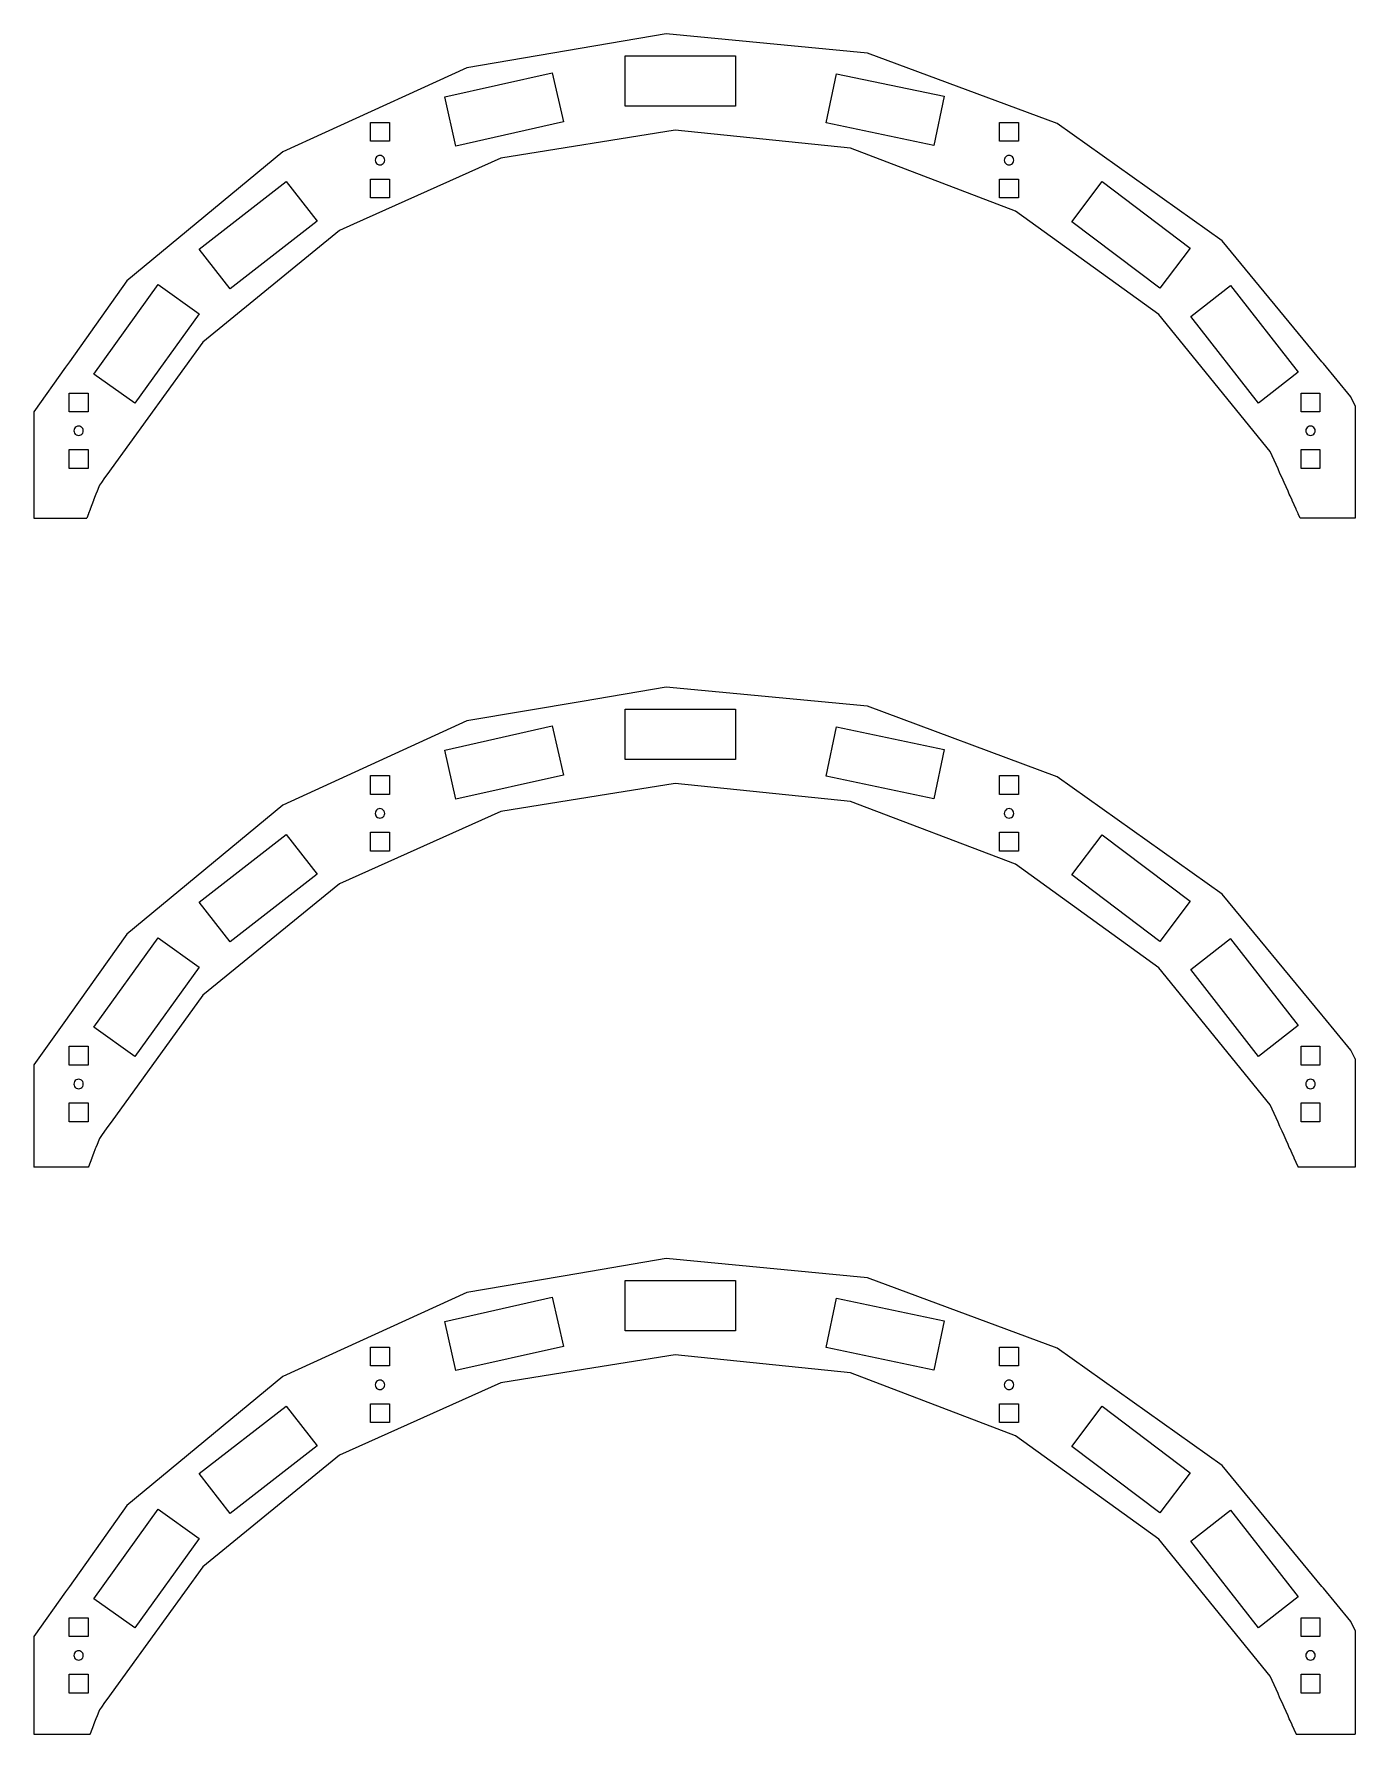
# Model space of a CAD drawing. Header units: metres. Extents: x -1012 to 1988, y -1326 to 674.
# Drawn here: x 116 to 536, y -823 to -283 of the extents above; entities that cross this region are included whole.
import ezdxf

# ---------------------------------------------------------------- set-up
doc = ezdxf.new("R2010")
doc.units = ezdxf.units.M

msp = doc.modelspace()

# ---------------------------------------------------------------- linework, layer by layer
at = {"layer": 'Layer0'}
for p, q in [((317.12, -282.67), (253.71, -293.38)), ((381.14, -288.74), (317.12, -282.67)), ((304.1, -289.6), (339.1, -289.6)), ((304.1, -305.6), (304.1, -289.6)), ((339.1, -289.6), (339.1, -305.6)), ((441.42, -311.16), (381.14, -288.74)), ((253.71, -293.38), (208.65, -314)), ((246.74, -302.66), (280.89, -294.96)), ((280.89, -294.96), (284.41, -310.57)), ((367.93, -310.94), (371.2, -295.28)), ((371.2, -295.28), (405.46, -302.43)), ((405.46, -302.43), (402.19, -318.09)), ((250.26, -318.27), (246.74, -302.66)), ((339.1, -305.6), (304.1, -305.6)), ((223.1, -316.76), (223.1, -310.76)), ((223.1, -310.76), (229.1, -310.76)), ((229.1, -310.76), (229.1, -316.76)), ((284.41, -310.57), (250.26, -318.27)), ((319.92, -313.25), (264.51, -322.17)), ((375.75, -318.97), (319.92, -313.25)), ((402.19, -318.09), (367.93, -310.94)), ((423.1, -310.76), (429.1, -310.76)), ((423.1, -316.76), (423.1, -310.76)), ((429.1, -310.76), (429.1, -316.76)), ((493.83, -348.43), (441.42, -311.16)), ((208.65, -314), (195.23, -320.14)), ((229.1, -316.76), (223.1, -316.76)), ((429.1, -316.76), (423.1, -316.76)), ((195.23, -320.14), (145.67, -361.13)), ((264.51, -322.17), (217.74, -343.14)), ((224.65, -322.37), (224.6, -322.76)), ((224.6, -322.76), (224.65, -323.15)), ((224.8, -322.01), (224.65, -322.37)), ((224.65, -323.15), (224.73, -323.33)), ((224.73, -323.33), (224.8, -323.51)), ((225.04, -321.7), (224.8, -322.01)), ((224.8, -323.51), (225.04, -323.82)), ((225.35, -321.46), (225.04, -321.7)), ((225.04, -323.82), (225.35, -324.06)), ((225.72, -321.31), (225.35, -321.46)), ((225.35, -324.06), (225.72, -324.21)), ((226.1, -321.26), (225.72, -321.31)), ((226.49, -321.31), (226.1, -321.26)), ((226.85, -321.46), (226.49, -321.31)), ((226.49, -324.21), (226.85, -324.06)), ((227.16, -321.7), (226.85, -321.46)), ((226.85, -324.06), (227.16, -323.82)), ((227.4, -322.01), (227.16, -321.7)), ((227.16, -323.82), (227.4, -323.51)), ((227.48, -322.19), (227.4, -322.01)), ((227.4, -323.51), (227.55, -323.15)), ((227.55, -322.37), (227.48, -322.19)), ((227.6, -322.76), (227.55, -322.37)), ((227.55, -323.15), (227.6, -322.76)), ((428.2, -338.95), (375.75, -318.97)), ((424.65, -322.37), (424.6, -322.76)), ((424.6, -322.76), (424.65, -323.15)), ((424.73, -322.19), (424.65, -322.37)), ((424.65, -323.15), (424.8, -323.51)), ((424.8, -322.01), (424.73, -322.19)), ((425.04, -321.7), (424.8, -322.01)), ((424.8, -323.51), (425.04, -323.82)), ((425.35, -321.46), (425.04, -321.7)), ((425.04, -323.82), (425.35, -324.06)), ((425.72, -321.31), (425.35, -321.46)), ((425.35, -324.06), (425.72, -324.21)), ((426.1, -321.26), (425.72, -321.31)), ((426.49, -321.31), (426.1, -321.26)), ((426.85, -321.46), (426.49, -321.31)), ((426.49, -324.21), (426.85, -324.06)), ((427.16, -321.7), (426.85, -321.46)), ((426.85, -324.06), (427.16, -323.82)), ((427.4, -322.01), (427.16, -321.7)), ((427.16, -323.82), (427.4, -323.51)), ((427.55, -322.37), (427.4, -322.01)), ((427.4, -323.51), (427.48, -323.33)), ((427.48, -323.33), (427.55, -323.15)), ((427.6, -322.76), (427.55, -322.37)), ((427.55, -323.15), (427.6, -322.76)), ((168.66, -351), (196.28, -329.5)), ((196.28, -329.5), (206.11, -342.13)), ((223.1, -328.76), (229.1, -328.76)), ((223.1, -334.76), (223.1, -328.76)), ((225.72, -324.21), (226.1, -324.26)), ((226.1, -324.26), (226.49, -324.21)), ((229.1, -328.76), (229.1, -334.76)), ((423.1, -328.76), (429.1, -328.76)), ((423.1, -334.76), (423.1, -328.76)), ((425.72, -324.21), (426.1, -324.26)), ((426.1, -324.26), (426.49, -324.21)), ((429.1, -328.76), (429.1, -334.76)), ((229.1, -334.76), (223.1, -334.76)), ((429.1, -334.76), (423.1, -334.76)), ((446.11, -342.34), (455.76, -329.58)), ((455.76, -329.58), (483.68, -350.69)), ((473.7, -371.82), (428.2, -338.95)), ((213.29, -345.13), (169.77, -380.57)), ((206.11, -342.13), (178.49, -363.63)), ((217.74, -343.14), (213.29, -345.13)), ((474.02, -363.45), (446.11, -342.34)), ((178.49, -363.63), (168.66, -351)), ((483.68, -350.69), (474.02, -363.45)), ((525.58, -386.82), (493.83, -348.43)), ((145.67, -361.13), (127.41, -386.81)), ((135.18, -390.73), (155.56, -362.27)), ((155.56, -362.27), (168.57, -371.59)), ((483.87, -372.41), (496.48, -362.56)), ((496.48, -362.56), (496.55, -362.65)), ((496.55, -362.65), (518.03, -390.14)), ((168.57, -371.59), (148.19, -400.04)), ((509.13, -415.35), (473.7, -371.82)), ((505.42, -399.99), (483.87, -372.41)), ((169.77, -380.57), (140.62, -420.9)), ((126.16, -388.57), (116.11, -402.71)), ((127.41, -386.81), (126.16, -388.57)), ((526.05, -387.38), (525.58, -386.82)), ((534.81, -397.99), (526.05, -387.38)), ((148.19, -400.04), (135.18, -390.73)), ((518.03, -390.14), (505.42, -399.99)), ((127.29, -396.77), (133.29, -396.77)), ((127.29, -402.77), (127.29, -396.77)), ((133.29, -396.77), (133.29, -402.77)), ((518.94, -396.77), (524.94, -396.77)), ((518.94, -402.77), (518.94, -396.77)), ((524.94, -396.77), (524.94, -402.77)), ((536.1, -400.8), (534.81, -397.99)), ((116.11, -402.71), (116.11, -436.58)), ((133.29, -402.77), (127.29, -402.77)), ((524.94, -402.77), (518.94, -402.77)), ((536.1, -400.8), (536.1, -436.58)), ((128.84, -408.38), (128.79, -408.77)), ((128.79, -408.77), (128.84, -409.15)), ((128.99, -408.02), (128.84, -408.38)), ((128.84, -409.15), (128.99, -409.52)), ((129.23, -407.7), (128.99, -408.02)), ((128.99, -409.52), (129.23, -409.83)), ((129.54, -407.47), (129.23, -407.7)), ((129.23, -409.83), (129.38, -409.95)), ((129.38, -409.95), (129.54, -410.06)), ((129.9, -407.32), (129.54, -407.47)), ((129.54, -410.06), (129.9, -410.21)), ((130.29, -407.27), (129.9, -407.32)), ((129.9, -410.21), (130.29, -410.27)), ((130.68, -407.32), (130.29, -407.27)), ((130.29, -410.27), (130.68, -410.21)), ((131.04, -407.47), (130.68, -407.32)), ((130.68, -410.21), (131.04, -410.06)), ((131.2, -407.59), (131.04, -407.47)), ((131.04, -410.06), (131.35, -409.83)), ((131.35, -407.7), (131.2, -407.59)), ((131.59, -408.02), (131.35, -407.7)), ((131.35, -409.83), (131.59, -409.52)), ((131.74, -408.38), (131.59, -408.02)), ((131.59, -409.52), (131.74, -409.15)), ((131.79, -408.77), (131.74, -408.38)), ((131.74, -409.15), (131.79, -408.77)), ((520.49, -408.38), (520.44, -408.77)), ((520.44, -408.77), (520.49, -409.15)), ((520.64, -408.02), (520.49, -408.38)), ((520.49, -409.15), (520.64, -409.52)), ((520.88, -407.7), (520.64, -408.02)), ((520.64, -409.52), (520.88, -409.83)), ((521.19, -407.47), (520.88, -407.7)), ((520.88, -409.83), (521.19, -410.06)), ((521.55, -407.32), (521.19, -407.47)), ((521.19, -410.06), (521.55, -410.21)), ((521.94, -407.27), (521.55, -407.32)), ((521.55, -410.21), (521.94, -410.27)), ((522.33, -407.32), (521.94, -407.27)), ((521.94, -410.27), (522.33, -410.21)), ((522.69, -407.47), (522.33, -407.32)), ((522.33, -410.21), (522.69, -410.06)), ((523, -407.7), (522.69, -407.47)), ((522.69, -410.06), (523, -409.83)), ((523.24, -408.02), (523, -407.7)), ((523, -409.83), (523.24, -409.52)), ((523.39, -408.38), (523.24, -408.02)), ((523.24, -409.52), (523.39, -409.15)), ((523.44, -408.77), (523.39, -408.38)), ((523.39, -409.15), (523.44, -408.77)), ((127.29, -414.77), (133.29, -414.77)), ((127.29, -420.77), (127.29, -414.77)), ((133.29, -414.77), (133.29, -420.77)), ((511.62, -420.9), (509.13, -415.35)), ((518.94, -420.77), (518.94, -414.77)), ((518.94, -414.77), (524.94, -414.77)), ((524.94, -414.77), (524.94, -420.77)), ((133.29, -420.77), (127.29, -420.77)), ((140.62, -420.9), (139.6, -422.32)), ((512.25, -422.32), (511.62, -420.9)), ((524.94, -420.77), (518.94, -420.77)), ((136.7, -426.58), (136.15, -428)), ((136.89, -426.06), (136.7, -426.58)), ((137.54, -425.16), (136.89, -426.06)), ((138.57, -423.74), (137.54, -425.16)), ((139.6, -422.32), (138.57, -423.74)), ((512.89, -423.74), (512.25, -422.32)), ((513.53, -425.16), (512.89, -423.74)), ((514.16, -426.58), (513.53, -425.16)), ((514.8, -428), (514.16, -426.58)), ((135.05, -430.9), (134.53, -432.26)), ((135.07, -430.84), (135.05, -430.9)), ((135.61, -429.42), (135.07, -430.84)), ((135.81, -428.9), (135.61, -429.42)), ((136.15, -428), (135.81, -428.9)), ((515.2, -428.9), (514.8, -428)), ((515.44, -429.42), (515.2, -428.9)), ((516.07, -430.84), (515.44, -429.42)), ((516.1, -430.9), (516.07, -430.84)), ((516.71, -432.26), (516.1, -430.9)), ((116.11, -436.58), (132.89, -436.58)), ((133.43, -435.16), (132.89, -436.58)), ((133.45, -435.1), (133.43, -435.16)), ((133.97, -433.74), (133.45, -435.1)), ((133.99, -433.68), (133.97, -433.74)), ((134.51, -432.32), (133.99, -433.68)), ((134.53, -432.26), (134.51, -432.32)), ((516.74, -432.32), (516.71, -432.26)), ((517.35, -433.68), (516.74, -432.32)), ((517.37, -433.74), (517.35, -433.68)), ((517.98, -435.1), (517.37, -433.74)), ((518.01, -435.16), (517.98, -435.1)), ((518.65, -436.58), (518.01, -435.16)), ((536.1, -436.58), (518.65, -436.58)), ((317.12, -490.27), (290.38, -494.79)), ((381.14, -496.34), (317.12, -490.27)), ((290.38, -494.79), (253.71, -500.98)), ((441.42, -518.76), (381.14, -496.34)), ((253.71, -500.98), (195.23, -527.74)), ((304.1, -513.2), (304.1, -497.2)), ((304.1, -497.2), (339.1, -497.2)), ((339.1, -497.2), (339.1, -513.2)), ((246.74, -510.26), (280.89, -502.56)), ((280.89, -502.56), (284.41, -518.17)), ((367.93, -518.54), (371.2, -502.88)), ((371.2, -502.88), (405.46, -510.03)), ((250.26, -525.87), (246.74, -510.26)), ((339.1, -513.2), (304.1, -513.2)), ((405.46, -510.03), (402.19, -525.69)), ((223.1, -524.36), (223.1, -518.36)), ((223.1, -518.36), (229.1, -518.36)), ((229.1, -518.36), (229.1, -524.36)), ((284.41, -518.17), (250.26, -525.87)), ((402.19, -525.69), (367.93, -518.54)), ((423.1, -524.36), (423.1, -518.36)), ((423.1, -518.36), (429.1, -518.36)), ((429.1, -518.36), (429.1, -524.36)), ((319.92, -520.85), (295.45, -524.79)), ((375.75, -526.57), (319.92, -520.85)), ((493.83, -556.03), (441.42, -518.76)), ((195.23, -527.74), (145.67, -568.73)), ((229.1, -524.36), (223.1, -524.36)), ((225.04, -529.3), (224.8, -529.61)), ((225.35, -529.06), (225.04, -529.3)), ((225.72, -528.91), (225.35, -529.06)), ((226.1, -528.86), (225.72, -528.91)), ((226.49, -528.91), (226.1, -528.86)), ((226.85, -529.06), (226.49, -528.91)), ((227.16, -529.3), (226.85, -529.06)), ((227.4, -529.61), (227.16, -529.3)), ((295.45, -524.79), (264.51, -529.77)), ((428.2, -546.55), (375.75, -526.57)), ((429.1, -524.36), (423.1, -524.36)), ((425.04, -529.3), (424.8, -529.61)), ((425.35, -529.06), (425.04, -529.3)), ((425.72, -528.91), (425.35, -529.06)), ((426.1, -528.86), (425.72, -528.91)), ((426.49, -528.91), (426.1, -528.86)), ((426.85, -529.06), (426.49, -528.91)), ((427.16, -529.3), (426.85, -529.06)), ((427.4, -529.61), (427.16, -529.3)), ((264.51, -529.77), (213.29, -552.73)), ((224.65, -529.97), (224.6, -530.36)), ((224.6, -530.36), (224.65, -530.75)), ((224.8, -529.61), (224.65, -529.97)), ((224.65, -530.75), (224.73, -530.93)), ((224.73, -530.93), (224.8, -531.11)), ((224.8, -531.11), (225.04, -531.42)), ((225.04, -531.42), (225.35, -531.66)), ((225.35, -531.66), (225.72, -531.81)), ((225.72, -531.81), (226.1, -531.86)), ((226.1, -531.86), (226.49, -531.81)), ((226.49, -531.81), (226.85, -531.66)), ((226.85, -531.66), (227.16, -531.42)), ((227.16, -531.42), (227.4, -531.11)), ((227.48, -529.79), (227.4, -529.61)), ((227.4, -531.11), (227.55, -530.75)), ((227.55, -529.97), (227.48, -529.79)), ((227.6, -530.36), (227.55, -529.97)), ((227.55, -530.75), (227.6, -530.36)), ((424.65, -529.97), (424.6, -530.36)), ((424.6, -530.36), (424.65, -530.75)), ((424.73, -529.79), (424.65, -529.97)), ((424.65, -530.75), (424.8, -531.11)), ((424.8, -529.61), (424.73, -529.79)), ((424.8, -531.11), (425.04, -531.42)), ((425.04, -531.42), (425.35, -531.66)), ((425.35, -531.66), (425.72, -531.81)), ((425.72, -531.81), (426.1, -531.86)), ((426.1, -531.86), (426.49, -531.81)), ((426.49, -531.81), (426.85, -531.66)), ((426.85, -531.66), (427.16, -531.42)), ((427.16, -531.42), (427.4, -531.11)), ((427.55, -529.97), (427.4, -529.61)), ((427.4, -531.11), (427.48, -530.93)), ((427.48, -530.93), (427.55, -530.75)), ((427.6, -530.36), (427.55, -529.97)), ((427.55, -530.75), (427.6, -530.36)), ((168.66, -558.6), (196.28, -537.1)), ((196.28, -537.1), (206.11, -549.73)), ((223.1, -536.36), (229.1, -536.36)), ((223.1, -542.36), (223.1, -536.36)), ((229.1, -536.36), (229.1, -542.36)), ((423.1, -536.36), (429.1, -536.36)), ((423.1, -542.36), (423.1, -536.36)), ((429.1, -536.36), (429.1, -542.36)), ((446.11, -549.94), (455.76, -537.18)), ((455.76, -537.18), (483.68, -558.29)), ((229.1, -542.36), (223.1, -542.36)), ((429.1, -542.36), (423.1, -542.36)), ((206.11, -549.73), (178.49, -571.23)), ((473.7, -579.42), (428.2, -546.55)), ((474.02, -571.05), (446.11, -549.94)), ((213.29, -552.73), (169.77, -588.17)), ((525.58, -594.42), (493.83, -556.03)), ((178.49, -571.23), (168.66, -558.6)), ((483.68, -558.29), (474.02, -571.05)), ((145.67, -568.73), (127.41, -594.41)), ((135.18, -598.33), (155.56, -569.87)), ((155.56, -569.87), (168.57, -579.19)), ((483.87, -580.01), (496.48, -570.16)), ((496.48, -570.16), (496.55, -570.25)), ((496.55, -570.25), (518.03, -597.74)), ((168.57, -579.19), (148.19, -607.64)), ((509.13, -622.95), (473.7, -579.42)), ((505.42, -607.59), (483.87, -580.01)), ((169.77, -588.17), (140.62, -628.5)), ((126.16, -596.17), (116.11, -610.31)), ((127.41, -594.41), (126.16, -596.17)), ((148.19, -607.64), (135.18, -598.33)), ((518.03, -597.74), (505.42, -607.59)), ((526.05, -594.98), (525.58, -594.42)), ((534.81, -605.59), (526.05, -594.98)), ((127.29, -604.37), (133.29, -604.37)), ((127.29, -610.37), (127.29, -604.37)), ((133.29, -604.37), (133.29, -610.37)), ((518.94, -604.37), (524.94, -604.37)), ((518.94, -610.37), (518.94, -604.37)), ((524.94, -604.37), (524.94, -610.37)), ((116.11, -610.31), (116.11, -642.76)), ((133.29, -610.37), (127.29, -610.37)), ((524.94, -610.37), (518.94, -610.37)), ((536.1, -608.4), (534.81, -605.59)), ((536.1, -608.4), (536.1, -642.76)), ((128.99, -615.62), (128.84, -615.98)), ((129.23, -615.3), (128.99, -615.62)), ((129.54, -615.07), (129.23, -615.3)), ((129.9, -614.92), (129.54, -615.07)), ((130.29, -614.87), (129.9, -614.92)), ((130.68, -614.92), (130.29, -614.87)), ((131.04, -615.07), (130.68, -614.92)), ((131.2, -615.19), (131.04, -615.07)), ((131.35, -615.3), (131.2, -615.19)), ((131.59, -615.62), (131.35, -615.3)), ((131.74, -615.98), (131.59, -615.62)), ((520.64, -615.62), (520.49, -615.98)), ((520.88, -615.3), (520.64, -615.62)), ((521.19, -615.07), (520.88, -615.3)), ((521.55, -614.92), (521.19, -615.07)), ((521.94, -614.87), (521.55, -614.92)), ((522.33, -614.92), (521.94, -614.87)), ((522.69, -615.07), (522.33, -614.92)), ((523, -615.3), (522.69, -615.07)), ((523.24, -615.62), (523, -615.3)), ((523.39, -615.98), (523.24, -615.62)), ((128.84, -615.98), (128.79, -616.37)), ((128.79, -616.37), (128.84, -616.75)), ((128.84, -616.75), (128.99, -617.12)), ((128.99, -617.12), (129.23, -617.43)), ((129.23, -617.43), (129.38, -617.55)), ((129.38, -617.55), (129.54, -617.66)), ((129.54, -617.66), (129.9, -617.81)), ((129.9, -617.81), (130.29, -617.87)), ((130.29, -617.87), (130.68, -617.81)), ((130.68, -617.81), (131.04, -617.66)), ((131.04, -617.66), (131.35, -617.43)), ((131.35, -617.43), (131.59, -617.12)), ((131.59, -617.12), (131.74, -616.75)), ((131.79, -616.37), (131.74, -615.98)), ((131.74, -616.75), (131.79, -616.37)), ((520.49, -615.98), (520.44, -616.37)), ((520.44, -616.37), (520.49, -616.75)), ((520.49, -616.75), (520.64, -617.12)), ((520.64, -617.12), (520.88, -617.43)), ((520.88, -617.43), (521.19, -617.66)), ((521.19, -617.66), (521.55, -617.81)), ((521.55, -617.81), (521.94, -617.87)), ((521.94, -617.87), (522.33, -617.81)), ((522.33, -617.81), (522.69, -617.66)), ((522.69, -617.66), (523, -617.43)), ((523, -617.43), (523.24, -617.12)), ((523.24, -617.12), (523.39, -616.75)), ((523.44, -616.37), (523.39, -615.98)), ((523.39, -616.75), (523.44, -616.37)), ((127.29, -622.37), (133.29, -622.37)), ((127.29, -628.37), (127.29, -622.37)), ((133.29, -622.37), (133.29, -628.37)), ((511.62, -628.5), (509.13, -622.95)), ((518.94, -628.37), (518.94, -622.37)), ((518.94, -622.37), (524.94, -622.37)), ((524.94, -622.37), (524.94, -628.37)), ((133.29, -628.37), (127.29, -628.37)), ((138.57, -631.34), (137.54, -632.76)), ((139.6, -629.92), (138.57, -631.34)), ((140.62, -628.5), (139.6, -629.92)), ((512.25, -629.92), (511.62, -628.5)), ((512.89, -631.34), (512.25, -629.92)), ((513.53, -632.76), (512.89, -631.34)), ((524.94, -628.37), (518.94, -628.37)), ((135.61, -637.02), (135.07, -638.44)), ((135.81, -636.5), (135.61, -637.02)), ((136.15, -635.6), (135.81, -636.5)), ((136.7, -634.18), (136.15, -635.6)), ((136.89, -633.66), (136.7, -634.18)), ((137.54, -632.76), (136.89, -633.66)), ((514.16, -634.18), (513.53, -632.76)), ((514.8, -635.6), (514.16, -634.18)), ((515.2, -636.5), (514.8, -635.6)), ((515.44, -637.02), (515.2, -636.5)), ((516.07, -638.44), (515.44, -637.02)), ((133.43, -642.76), (116.11, -642.76)), ((133.45, -642.7), (133.43, -642.76)), ((133.97, -641.34), (133.45, -642.7)), ((133.99, -641.28), (133.97, -641.34)), ((134.51, -639.92), (133.99, -641.28)), ((134.53, -639.86), (134.51, -639.92)), ((135.05, -638.5), (134.53, -639.86)), ((135.07, -638.44), (135.05, -638.5)), ((516.1, -638.5), (516.07, -638.44)), ((516.71, -639.86), (516.1, -638.5)), ((516.74, -639.92), (516.71, -639.86)), ((517.35, -641.28), (516.74, -639.92)), ((517.37, -641.34), (517.35, -641.28)), ((517.98, -642.7), (517.37, -641.34)), ((518.01, -642.76), (517.98, -642.7)), ((536.1, -642.76), (518.01, -642.76)), ((317.12, -671.87), (289.3, -676.57)), ((381.14, -677.94), (317.12, -671.87)), ((289.3, -676.57), (253.71, -682.58)), ((304.1, -678.8), (339.1, -678.8)), ((304.1, -694.8), (304.1, -678.8)), ((339.1, -678.8), (339.1, -694.8)), ((441.42, -700.36), (381.14, -677.94)), ((253.71, -682.58), (195.23, -709.34)), ((246.74, -691.86), (280.89, -684.16)), ((280.89, -684.16), (284.41, -699.77)), ((367.93, -700.14), (371.2, -684.48)), ((371.2, -684.48), (405.46, -691.63)), ((250.26, -707.47), (246.74, -691.86)), ((339.1, -694.8), (304.1, -694.8)), ((405.46, -691.63), (402.19, -707.29)), ((223.1, -705.96), (223.1, -699.96)), ((223.1, -699.96), (229.1, -699.96)), ((229.1, -699.96), (229.1, -705.96)), ((284.41, -699.77), (250.26, -707.47)), ((402.19, -707.29), (367.93, -700.14)), ((423.1, -705.96), (423.1, -699.96)), ((423.1, -699.96), (429.1, -699.96)), ((429.1, -699.96), (429.1, -705.96)), ((493.83, -737.63), (441.42, -700.36)), ((229.1, -705.96), (223.1, -705.96)), ((294.14, -706.6), (264.51, -711.37)), ((319.92, -702.45), (294.14, -706.6)), ((375.75, -708.17), (319.92, -702.45)), ((429.1, -705.96), (423.1, -705.96)), ((195.23, -709.34), (145.67, -750.33)), ((264.51, -711.37), (213.29, -734.33)), ((224.65, -711.57), (224.6, -711.96)), ((224.6, -711.96), (224.65, -712.35)), ((224.8, -711.21), (224.65, -711.57)), ((224.65, -712.35), (224.73, -712.53)), ((224.73, -712.53), (224.8, -712.71)), ((225.04, -710.9), (224.8, -711.21)), ((224.8, -712.71), (225.04, -713.02)), ((225.35, -710.66), (225.04, -710.9)), ((225.04, -713.02), (225.35, -713.26)), ((225.72, -710.51), (225.35, -710.66)), ((226.1, -710.46), (225.72, -710.51)), ((226.49, -710.51), (226.1, -710.46)), ((226.85, -710.66), (226.49, -710.51)), ((227.16, -710.9), (226.85, -710.66)), ((226.85, -713.26), (227.16, -713.02)), ((227.4, -711.21), (227.16, -710.9)), ((227.16, -713.02), (227.4, -712.71)), ((227.48, -711.39), (227.4, -711.21)), ((227.4, -712.71), (227.55, -712.35)), ((227.55, -711.57), (227.48, -711.39)), ((227.6, -711.96), (227.55, -711.57)), ((227.55, -712.35), (227.6, -711.96)), ((428.2, -728.15), (375.75, -708.17)), ((424.65, -711.57), (424.6, -711.96)), ((424.6, -711.96), (424.65, -712.35)), ((424.73, -711.39), (424.65, -711.57)), ((424.65, -712.35), (424.8, -712.71)), ((424.8, -711.21), (424.73, -711.39)), ((425.04, -710.9), (424.8, -711.21)), ((424.8, -712.71), (425.04, -713.02)), ((425.35, -710.66), (425.04, -710.9)), ((425.04, -713.02), (425.35, -713.26)), ((425.72, -710.51), (425.35, -710.66)), ((426.1, -710.46), (425.72, -710.51)), ((426.49, -710.51), (426.1, -710.46)), ((426.85, -710.66), (426.49, -710.51)), ((427.16, -710.9), (426.85, -710.66)), ((426.85, -713.26), (427.16, -713.02)), ((427.4, -711.21), (427.16, -710.9)), ((427.16, -713.02), (427.4, -712.71)), ((427.55, -711.57), (427.4, -711.21)), ((427.4, -712.71), (427.48, -712.53)), ((427.48, -712.53), (427.55, -712.35)), ((427.6, -711.96), (427.55, -711.57)), ((427.55, -712.35), (427.6, -711.96)), ((223.1, -717.96), (229.1, -717.96)), ((223.1, -723.96), (223.1, -717.96)), ((225.35, -713.26), (225.72, -713.41)), ((225.72, -713.41), (226.1, -713.46)), ((226.1, -713.46), (226.49, -713.41)), ((226.49, -713.41), (226.85, -713.26)), ((229.1, -717.96), (229.1, -723.96)), ((423.1, -717.96), (429.1, -717.96)), ((423.1, -723.96), (423.1, -717.96)), ((425.35, -713.26), (425.72, -713.41)), ((425.72, -713.41), (426.1, -713.46)), ((426.1, -713.46), (426.49, -713.41)), ((426.49, -713.41), (426.85, -713.26)), ((429.1, -717.96), (429.1, -723.96)), ((168.66, -740.2), (196.28, -718.7)), ((196.28, -718.7), (206.11, -731.33)), ((446.11, -731.54), (455.76, -718.78)), ((455.76, -718.78), (483.68, -739.89)), ((229.1, -723.96), (223.1, -723.96)), ((429.1, -723.96), (423.1, -723.96)), ((473.7, -761.02), (428.2, -728.15)), ((213.29, -734.33), (169.77, -769.77)), ((206.11, -731.33), (178.49, -752.83)), ((474.02, -752.65), (446.11, -731.54)), ((483.68, -739.89), (474.02, -752.65)), ((525.58, -776.02), (493.83, -737.63)), ((178.49, -752.83), (168.66, -740.2)), ((145.67, -750.33), (127.41, -776.01)), ((135.18, -779.93), (155.56, -751.47)), ((155.56, -751.47), (168.57, -760.79)), ((483.87, -761.61), (496.48, -751.76)), ((496.48, -751.76), (496.55, -751.85)), ((496.55, -751.85), (518.03, -779.34)), ((168.57, -760.79), (148.19, -789.24)), ((509.13, -804.55), (473.7, -761.02)), ((505.42, -789.19), (483.87, -761.61)), ((169.77, -769.77), (140.62, -810.1)), ((126.16, -777.77), (116.11, -791.91)), ((127.41, -776.01), (126.16, -777.77)), ((526.05, -776.58), (525.58, -776.02)), ((534.81, -787.19), (526.05, -776.58)), ((148.19, -789.24), (135.18, -779.93)), ((518.03, -779.34), (505.42, -789.19)), ((127.29, -785.97), (133.29, -785.97)), ((127.29, -791.97), (127.29, -785.97)), ((133.29, -785.97), (133.29, -791.97)), ((518.94, -785.97), (524.94, -785.97)), ((518.94, -791.97), (518.94, -785.97)), ((524.94, -785.97), (524.94, -791.97)), ((536.1, -790), (534.81, -787.19)), ((116.11, -791.91), (116.11, -822.94)), ((133.29, -791.97), (127.29, -791.97)), ((524.94, -791.97), (518.94, -791.97)), ((536.1, -790), (536.1, -822.94)), ((128.84, -797.58), (128.79, -797.97)), ((128.79, -797.97), (128.84, -798.35)), ((128.99, -797.22), (128.84, -797.58)), ((128.84, -798.35), (128.99, -798.72)), ((129.23, -796.9), (128.99, -797.22)), ((128.99, -798.72), (129.23, -799.03)), ((129.54, -796.67), (129.23, -796.9)), ((129.23, -799.03), (129.38, -799.15)), ((129.38, -799.15), (129.54, -799.26)), ((129.9, -796.52), (129.54, -796.67)), ((129.54, -799.26), (129.9, -799.41)), ((130.29, -796.47), (129.9, -796.52)), ((129.9, -799.41), (130.29, -799.47)), ((130.68, -796.52), (130.29, -796.47)), ((130.29, -799.47), (130.68, -799.41)), ((131.04, -796.67), (130.68, -796.52)), ((130.68, -799.41), (131.04, -799.26)), ((131.2, -796.79), (131.04, -796.67)), ((131.04, -799.26), (131.35, -799.03)), ((131.35, -796.9), (131.2, -796.79)), ((131.59, -797.22), (131.35, -796.9)), ((131.35, -799.03), (131.59, -798.72)), ((131.74, -797.58), (131.59, -797.22)), ((131.59, -798.72), (131.74, -798.35)), ((131.79, -797.97), (131.74, -797.58)), ((131.74, -798.35), (131.79, -797.97)), ((520.49, -797.58), (520.44, -797.97)), ((520.44, -797.97), (520.49, -798.35)), ((520.64, -797.22), (520.49, -797.58)), ((520.49, -798.35), (520.64, -798.72)), ((520.88, -796.9), (520.64, -797.22)), ((520.64, -798.72), (520.88, -799.03)), ((521.19, -796.67), (520.88, -796.9)), ((520.88, -799.03), (521.19, -799.26)), ((521.55, -796.52), (521.19, -796.67)), ((521.19, -799.26), (521.55, -799.41)), ((521.94, -796.47), (521.55, -796.52)), ((521.55, -799.41), (521.94, -799.47)), ((522.33, -796.52), (521.94, -796.47)), ((521.94, -799.47), (522.33, -799.41)), ((522.69, -796.67), (522.33, -796.52)), ((522.33, -799.41), (522.69, -799.26)), ((523, -796.9), (522.69, -796.67)), ((522.69, -799.26), (523, -799.03)), ((523.24, -797.22), (523, -796.9)), ((523, -799.03), (523.24, -798.72)), ((523.39, -797.58), (523.24, -797.22)), ((523.24, -798.72), (523.39, -798.35)), ((523.44, -797.97), (523.39, -797.58)), ((523.39, -798.35), (523.44, -797.97)), ((127.29, -803.97), (133.29, -803.97)), ((127.29, -809.97), (127.29, -803.97)), ((133.29, -803.97), (133.29, -809.97)), ((511.62, -810.1), (509.13, -804.55)), ((518.94, -809.97), (518.94, -803.97)), ((518.94, -803.97), (524.94, -803.97)), ((524.94, -803.97), (524.94, -809.97)), ((133.29, -809.97), (127.29, -809.97)), ((140.62, -810.1), (139.6, -811.52)), ((512.25, -811.52), (511.62, -810.1)), ((524.94, -809.97), (518.94, -809.97)), ((136.7, -815.78), (136.15, -817.2)), ((136.89, -815.26), (136.7, -815.78)), ((137.54, -814.36), (136.89, -815.26)), ((138.57, -812.94), (137.54, -814.36)), ((139.6, -811.52), (138.57, -812.94)), ((512.89, -812.94), (512.25, -811.52)), ((513.53, -814.36), (512.89, -812.94)), ((514.16, -815.78), (513.53, -814.36)), ((514.8, -817.2), (514.16, -815.78)), ((135.05, -820.1), (134.53, -821.46)), ((135.07, -820.04), (135.05, -820.1)), ((135.61, -818.62), (135.07, -820.04)), ((135.81, -818.1), (135.61, -818.62)), ((136.15, -817.2), (135.81, -818.1)), ((515.2, -818.1), (514.8, -817.2)), ((515.44, -818.62), (515.2, -818.1)), ((516.07, -820.04), (515.44, -818.62)), ((516.1, -820.1), (516.07, -820.04)), ((516.71, -821.46), (516.1, -820.1)), ((116.11, -822.94), (133.97, -822.94)), ((133.99, -822.88), (133.97, -822.94)), ((134.51, -821.52), (133.99, -822.88)), ((134.53, -821.46), (134.51, -821.52)), ((516.74, -821.52), (516.71, -821.46)), ((517.35, -822.88), (516.74, -821.52)), ((517.37, -822.94), (517.35, -822.88)), ((517.37, -822.94), (536.1, -822.94))]:
    msp.add_line(p, q, dxfattribs=at)

doc.saveas('drawing.dxf')
